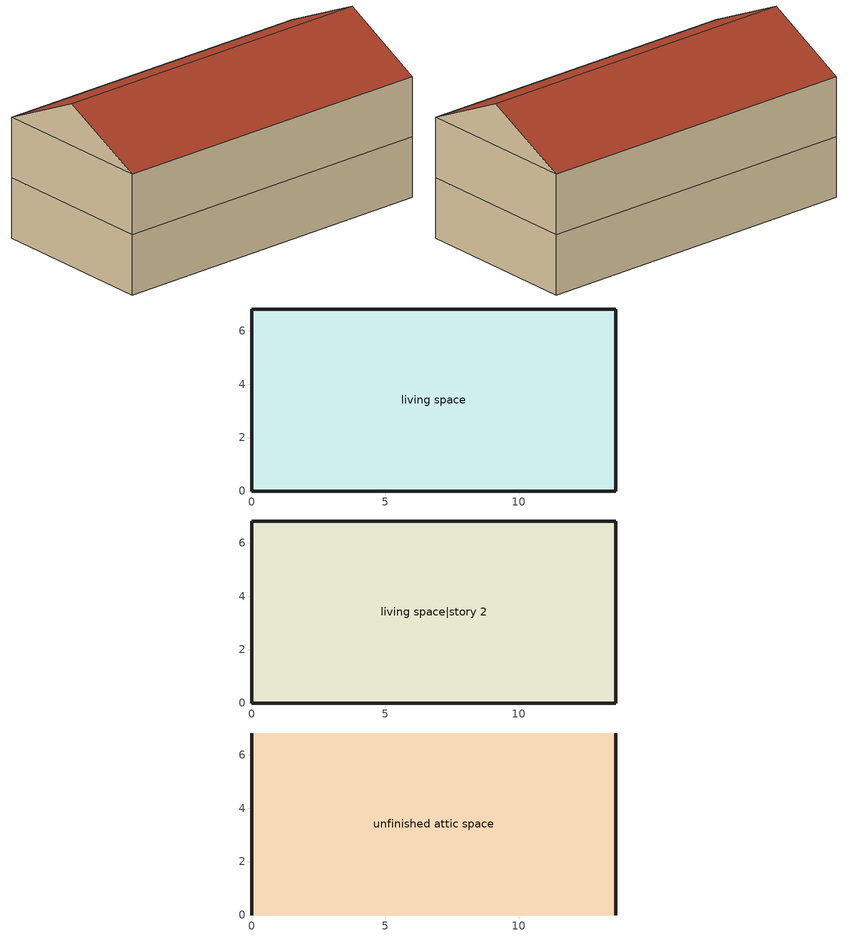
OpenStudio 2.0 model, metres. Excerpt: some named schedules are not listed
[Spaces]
living space
 floor ground: 0,0 0,6.82 13.63,6.82 13.63,0 z0
 wall outside: 0,6.82 0,0 13.63,0 13.63,6.82 0,6.82 z0:2.44
living space|story 2
 floor to living space: 0,0 0,6.82 13.63,6.82 13.63,0 z2.44
 wall outside: 0,6.82 0,0 13.63,0 13.63,6.82 0,6.82 z2.44:4.88
unfinished attic space
 floor to living space|story 2: 0,6.82 13.63,6.82 13.63,0 0,0 z4.88
 wall outside: 0,3.41,6.58 0,6.82,4.88 0,0,4.88; 13.63,3.41,6.58 13.63,0,4.88 13.63,6.82,4.88
 roof outside: 13.63,3.41,6.58 0,3.41,6.58 0,0,4.88 13.63,0,4.88; 0,3.41,6.58 13.63,3.41,6.58 13.63,6.82,4.88 0,6.82,4.88
[Building]
Building: Standards Number of Stories=2; Standards Number of Above Ground Stories=2; Standards Building Type=singlefamilydetached; Standards Number of Living Units=1
[Site]
Denver Intl Ap_CO_USA: Latitude {deg}=39.83; Longitude {deg}=-104.65; Time Zone {hr}=-7; Elevation {m}=1650
[ClimateZones]
Climate Zone Institution Name 2=Building America; Climate Zone Document Year 2=0; Climate Zone Value 2=Cold
[SizingPeriod:DesignDay] Barometric Pressure {Pa}=83011; Sky Clearness=0; Rain Indicator=0; Snow Indicator=0; Day of Month=21; Daylight Saving Time Indicator=0; Humidity Indicating Type=Wetbulb; Dry-Bulb Temperature Range Modifier Type=DefaultMultipliers
Name | Maximum Dry-Bulb Temperature {C} | Daily Dry-Bulb Temperature Range {deltaC} | Humidity Indicating Conditions at Maximum Dry-Bulb | Wind Speed {m/s} | Wind Direction {deg} | Month | Day Type | Solar Model Indicator | ASHRAE Taub | ASHRAE Taud
Denver Intl Ap Ann Htg 99% Condns DB | -14 | 0 | -14 | 3.3 | 160 | 12 | WinterDesignDay | ASHRAEClearSky
Denver Intl Ap Ann Clg 1% Condns DB=>MWB | 33.2 | 15.2 | 15.6 | 4.2 | 80 | 7 | SummerDesignDay | ASHRAETau | 0.424 | 2.012
Denver Intl Ap Ann Clg 1% Condns WB=>MDB | 27 | 15.2 | 17.6 | 4.2 | 80 | 7 | SummerDesignDay | ASHRAETau | 0.424 | 2.012
[Site:WaterMainsTemperature]
Calculation Method=Correlation; Annual Average Outdoor Air Temperature {C}=10.8753; Maximum Difference In Monthly Average Outdoor Air Temperatures {deltaC}=23.1524
[Site:GroundTemperature:BuildingSurface]
6.71221, 4.9416, 4.79814, 5.63626, 9.00496, 12.3608, 15.2732, 17.1228, 17.2883, 15.7979, 12.9685, 9.71588
[Site:GroundTemperature:Deep]
10.8753, 10.8753, 10.8753, 10.8753, 10.8753, 10.8753, 10.8753, 10.8753, 10.8753, 10.8753, 10.8753, 10.8753
[ThermalZone] Use Ideal Air Loads=No
Name | Thermostat
living zone | living zone temperature setpoint
unfinished attic zone
[Sizing:Zone] Zone Cooling Design Supply Air Temperature Input Method=SupplyAirTemperature; Zone Cooling Design Supply Air Temperature {C}=14; Zone Cooling Design Supply Air Temperature Difference {deltaC}=11.11; Zone Heating Design Supply Air Temperature Input Method=SupplyAirTemperature; Zone Heating Design Supply Air Temperature {C}=40; Zone Heating Design Supply Air Temperature Difference {deltaC}=11.11; Zone Cooling Design Supply Air Humidity Ratio {kg-H2O/kg-air}=0.0085; Zone Heating Design Supply Air Humidity Ratio {kg-H2O/kg-air}=0.008; Cooling Design Air Flow Method=DesignDay; Heating Design Air Flow Method=DesignDay; Account for Dedicated Outdoor Air System=No; Dedicated Outdoor Air System Control Strategy=NeutralSupplyAir; Dedicated Outdoor Air Low Setpoint Temperature for Design {C}=autosize; Dedicated Outdoor Air High Setpoint Temperature for Design {C}=autosize
living zone; unfinished attic zone
[Zone equipment]
living zone: residential mshp living zone zone vrf, residential mshp living zone supp heater
[Space] Building Unit=unit 1
Name | Thermal Zone
living space; living space|story 2 | living zone
unfinished attic space | unfinished attic zone
[BuildingUnit]
unit 1: Building Unit Type=Residential; Building Unit Feature Name 1=NumberOfBedrooms; Building Unit Feature Data Type 1=Integer; Building Unit Feature Value 1=3; Building Unit Feature Name 2=NumberOfBathrooms; Building Unit Feature Data Type 2=Double; Building Unit Feature Value 2=2; Building Unit Feature Name 3=SizingInfoHVACCapacityRatioCooling; Building Unit Feature Data Type 3=String; Building Unit Feature Value 3=0.4,0.48888888888888893,0.5777777777777777,0.6666666666666667,0.7555555555555555,0.8444444444444444,0.9333333333333333,1.0222222222222221,1.1111111111111112,1.2; Building Unit Feature Name 4=SizingInfoHVACCoolingCFMs; Building Unit Feature Data Type 4=String; Building Unit Feature Value 4=200.0,225.0,250.0,275.0,300.0,325.0,350.0,375.0,400.0,425.0; Building Unit Feature Name 5=SizingInfoHVACHeatingCapacityOffset; Building Unit Feature Data Type 5=Double; Building Unit Feature Value 5=2300
[Coil:Heating:DX:VariableRefrigerantFlow]
residential mshp living zone heating coil: Availability Schedule=residential heating season; Rated Total Heating Capacity {W}=autosize; Rated Air Flow Rate {m3/s}=autosize; Heating Capacity Ratio Modifier Function of Temperature Curve=ConstantCubic; Heating Capacity Modifier Function of Flow Fraction Curve=ConstantCubic
[Coil:Cooling:DX:VariableRefrigerantFlow]
residential mshp living zone cooling coil: Availability Schedule=residential cooling season; Rated Total Cooling Capacity {W}=autosize; Rated Sensible Heat Ratio=0.676402; Rated Air Flow Rate {m3/s}=autosize; Cooling Capacity Ratio Modifier Function of Temperature Curve=ConstantCubic; Cooling Capacity Modifier Curve Function of Flow Fraction=ConstantCubic
[AirConditioner:VariableRefrigerantFlow]
residential mshp living zone ac vrf: Availability Schedule=Always On Discrete; Rated Total Cooling Capacity {W}=autosize; Rated Cooling COP {W/W}=2.34548; Minimum Outdoor Temperature in Cooling Mode {C}=-6; Maximum Outdoor Temperature in Cooling Mode {C}=60; Cooling Capacity Ratio Modifier Function of Low Temperature Curve=Cool-Cap-fT10; Cooling Capacity Ratio Boundary Curve=Air Conditioner Variable Refrigerant Flow 1 VRFCoolCapFTBoundary; Cooling Capacity Ratio Modifier Function of High Temperature Curve=Air Conditioner Variable Refrigerant Flow 1 VRFCoolCapFTHi; Cooling Energy Input Ratio Modifier Function of Low Temperature Curve=Cool-EIR-fT10; Cooling Energy Input Ratio Boundary Curve=Air Conditioner Variable Refrigerant Flow 1 VRFCoolEIRFTBoundary; Cooling Energy Input Ratio Modifier Function of High Temperature Curve=Air Conditioner Variable Refrigerant Flow 1 VRFCoolEIRFTHi; Cooling Energy Input Ratio Modifier Function of Low Part-Load Ratio Curve=Cool-EIR-fPLR10; Cooling Energy Input Ratio Modifier Function of High Part-Load Ratio Curve=Air Conditioner Variable Refrigerant Flow 1 CoolingEIRHiPLR; Cooling Combination Ratio Correction Factor Curve=Air Conditioner Variable Refrigerant Flow 1 CoolingCombRatio; Cooling Part-Load Fraction Correlation Curve=Cool-PLF-fPLR10; Rated Total Heating Capacity {W}=autosize; Rated Total Heating Capacity Sizing Ratio {W/W}=1; Rated Heating COP {W/W}=2.79255; Minimum Outdoor Temperature in Heating Mode {C}=-34.4444; Maximum Outdoor Temperature in Heating Mode {C}=40; Heating Capacity Ratio Modifier Function of Low Temperature Curve=Heat-Cap-fT10; Heating Capacity Ratio Boundary Curve=Air Conditioner Variable Refrigerant Flow 1 VRFHeatCapFTBoundary; Heating Capacity Ratio Modifier Function of High Temperature Curve=Air Conditioner Variable Refrigerant Flow 1 VRFHeatCapFTHi; Heating Energy Input Ratio Modifier Function of Low Temperature Curve=Heat-EIR-fT10; Heating Energy Input Ratio Boundary Curve=Air Conditioner Variable Refrigerant Flow 1 VRFHeatEIRFTBoundary; Heating Energy Input Ratio Modifier Function of High Temperature Curve=Air Conditioner Variable Refrigerant Flow 1 VRFHeatEIRFTHi; Heating Performance Curve Outdoor Temperature Type=DryBulbTemperature; Heating Energy Input Ratio Modifier Function of Low Part-Load Ratio Curve=Heat-EIR-fPLR10; Heating Energy Input Ratio Modifier Function of High Part-Load Ratio Curve=Air Conditioner Variable Refrigerant Flow 1 HeatingEIRHiPLR; Heating Combination Ratio Correction Factor Curve=Air Conditioner Variable Refrigerant Flow 1 HeatingCombRatio; Heating Part-Load Fraction Correlation Curve=Heat-PLF-fPLR10; Minimum Heat Pump Part-Load Ratio=0.333333; Zone Name for Master Thermostat Location=living zone; Master Thermostat Priority Control Type=LoadPriority; Heat Pump Waste Heat Recovery=No; Equivalent Piping Length used for Piping Correction Factor in Cooling Mode {m}=0; Vertical Height used for Piping Correction Factor {m}=0; Piping Correction Factor for Length in Cooling Mode Curve=Air Conditioner Variable Refrigerant Flow 1 CoolingLengthCorrectionFactor; Piping Correction Factor for Height in Cooling Mode Coefficient=0; Equivalent Piping Length used for Piping Correction Factor in Heating Mode {m}=0; Piping Correction Factor for Height in Heating Mode Coefficient=0; Crankcase Heater Power per Compressor {W}=0; Number of Compressors=1; Ratio of Compressor Size to Total Compressor Capacity=1; Maximum Outdoor Dry-bulb Temperature for Crankcase Heater {C}=7; Defrost Strategy=ReverseCycle; Defrost Control=OnDemand; Defrost Energy Input Ratio Modifier Function of Temperature Curve=DefrostEIR; Defrost Time Period Fraction=0.058333; Resistive Defrost Heater Capacity {W}=1e-007; Maximum Outdoor Dry-bulb Temperature for Defrost Operation {C}=4.44444; Water Condenser Volume Flow Rate {m3/s}=autosize; Evaporative Condenser Effectiveness=0.9; Evaporative Condenser Air Flow Rate {m3/s}=autosize; Evaporative Condenser Pump Rated Power Consumption {W}=autosize; Basin Heater Capacity {W/K}=0; Basin Heater Setpoint Temperature {C}=2; Fuel Type=Electricity; Minimum Outdoor Temperature in Heat Recovery Mode {C}=0; Maximum Outdoor Temperature in Heat Recovery Mode {C}=20; Initial Heat Recovery Cooling Capacity Fraction=0.5; Heat Recovery Cooling Capacity Time Constant {hr}=0.083; Initial Heat Recovery Cooling Energy Fraction=1; Heat Recovery Cooling Energy Time Constant {hr}=0; Initial Heat Recovery Heating Capacity Fraction=0.5; Heat Recovery Heating Capacity Time Constant {hr}=0.083; Initial Heat Recovery Heating Energy Fraction=0.5; Heat Recovery Heating Energy Time Constant {hr}=0
[Fan:OnOff]
residential mshp living zone supply fan: Availability Schedule=Always On Discrete; Fan Efficiency=0.167946; Pressure Rise {Pa}=24.91; Maximum Flow Rate {m3/s}=autosize; Motor Efficiency=1; Motor In Airstream Fraction=1; Fan Power Ratio Function of Speed Ratio Curve=Fan On Off Power Curve; Fan Efficiency Ratio Function of Speed Ratio Curve=Fan On Off Efficiency Curve
[ZoneHVAC:TerminalUnit:VariableRefrigerantFlow]
residential mshp living zone zone vrf: Terminal Unit Availability schedule=Always On Discrete; Supply Air Flow Rate During Cooling Operation {m3/s}=autosize; Supply Air Flow Rate When No Cooling is Needed {m3/s}=autosize; Supply Air Flow Rate During Heating Operation {m3/s}=autosize; Supply Air Flow Rate When No Heating is Needed {m3/s}=autosize; Outdoor Air Flow Rate During Cooling Operation {m3/s}=autosize; Outdoor Air Flow Rate During Heating Operation {m3/s}=autosize; Outdoor Air Flow Rate When No Cooling or Heating is Needed {m3/s}=autosize; Supply Air Fan Operating Mode Schedule=Always Off Discrete; Supply Air Fan=residential mshp living zone supply fan; Cooling Coil=residential mshp living zone cooling coil; Heating Coil=residential mshp living zone heating coil; Zone Terminal Unit On Parasitic Electric Energy Use {W}=0; Zone Terminal Unit Off Parasitic Electric Energy Use {W}=0; Rated Total Heating Capacity Sizing Ratio {W/W}=1
[ZoneHVAC:Baseboard:Convective:Electric]
residential mshp living zone supp heater: Availability Schedule=residential heating season; Nominal Capacity {W}=autosize; Efficiency=1
[ThermostatSetpoint:DualSetpoint]
living zone temperature setpoint: Heating Setpoint Temperature Schedule=residential heating setpoint; Cooling Setpoint Temperature Schedule=residential cooling setpoint
[Curve:Biquadratic]
Name | Coefficient1 Constant | Coefficient2 x | Coefficient3 x**2 | Coefficient4 y | Coefficient5 y**2 | Coefficient6 x*y | Minimum Value of x | Maximum Value of x | Minimum Value of y | Maximum Value of y
Cool-Cap-fT10 | 1.00899 | 0.00651275 | 0 | 0.00391757 | -0.000222647 | 0 | 13.88 | 23.88 | 18.33 | 51.66
Cool-EIR-fT10 | 0.429214 | -0.00360484 | 4.57832e-05 | 0.0264909 | -0.000159212 | -0.000159063 | 13.88 | 23.88 | 18.33 | 51.66
Heat-Cap-fT10 | 1.00293 | -0.0103867 | 0 | 0.0259615 | 0 | 0 | -100 | 100 | -100 | 100
Heat-EIR-fT10 | 0.966475 | 0.00591495 | 0.000191202 | -0.0129657 | 4.22532e-05 | -0.000524003 | -100 | 100 | -100 | 100
DefrostEIR | 0.1528 | 0 | 0 | 0 | 0 | 0 | -100 | 100 | -100 | 100
Air Conditioner Variable Refrigerant Flow 1 VRFCoolCapFTHi | 0.686736 | 0.0207631 | 0.0005447 | -0.0016218 | -4.259e-07 | -0.0003392 | 15 | 24 | 16 | 43
Air Conditioner Variable Refrigerant Flow 1 VRFCoolEIRFTHi | -1.43951 | 0.161985 | -0.00349118 | 0.0269443 | 0.000134616 | -0.000671494 | 15 | 23.9 | 16.8 | 43.3
Air Conditioner Variable Refrigerant Flow 1 VRFHeatCapFTHi | 2.58599 | -0.0953227 | 0.000955329 | 0 | 0 | 0 | 21.1 | 27.2 | -9.44 | 15
Air Conditioner Variable Refrigerant Flow 1 VRFHeatEIRFTHi | 1.38857 | -0.0229771 | 0.000537274 | -0.0273937 | 0.000403043 | -5.9786e-05 | 21.1 | 27.2 | 0 | 1
Air Conditioner Variable Refrigerant Flow 1 CoolingLengthCorrectionFactor | 2.03882 | -0.00242606 | 3.5512e-06 | -1.68581 | 0.668703 | -4.5706e-05 | 7.62 | 182.88 | 0.8 | 1.5
[Curve:Quadratic] Maximum Value of x=1
Name | Coefficient1 Constant | Coefficient2 x | Coefficient3 x**2 | Minimum Value of x | Input Unit Type for X | Output Unit Type | Minimum Curve Output | Maximum Curve Output
Cool-EIR-fPLR10 | 0.100755 | -0.131545 | 1.03092 | 0.407407 | Dimensionless | Dimensionless
Cool-PLF-fPLR10 | 0.75 | 0.25 | 0 | 0 |  |  | 0.7 | 1
Heat-EIR-fPLR10 | -0.169542 | 1.16727 | 0 | 0.333333 | Dimensionless | Dimensionless
Heat-PLF-fPLR10 | 0.6 | 0.4 | 0 | 0 |  |  | 0.7 | 1
[Curve:Cubic]
Name | Coefficient1 Constant | Coefficient2 x | Coefficient3 x**2 | Coefficient4 x**3 | Minimum Value of x | Maximum Value of x
ConstantCubic | 1 | 0 | 0 | 0 | -100 | 100
Air Conditioner Variable Refrigerant Flow 1 VRFCoolCapFTBoundary | 25.73 | -0.0315004 | -0.014166 | 0 | 11 | 30
Air Conditioner Variable Refrigerant Flow 1 VRFCoolEIRFTBoundary | 25.7347 | -0.0315004 | -0.014166 | 0 | 15 | 24
Air Conditioner Variable Refrigerant Flow 1 CoolingEIRHiPLR; Air Conditioner Variable Refrigerant Flow 1 HeatingEIRHiPLR | 1 | 0 | 0 | 0 | 1 | 1.5
Air Conditioner Variable Refrigerant Flow 1 CoolingCombRatio | 0.576593 | 0.634941 | -0.307609 | 0.0960753 | 1 | 1.5
Air Conditioner Variable Refrigerant Flow 1 VRFHeatCapFTBoundary; Air Conditioner Variable Refrigerant Flow 1 VRFHeatEIRFTBoundary | 58.577 | -3.0255 | 0.0193 | 0 | 15 | 23.9
Air Conditioner Variable Refrigerant Flow 1 HeatingCombRatio | 0.76672 | 0.26173 | -0.015911 | -0.0125388 | 1 | 1.5
Fan On Off Efficiency Curve | 1 | 0 | 0 | 0 | 0 | 1
[Schedule:Constant]
Name | Value
Always On Discrete | 1
Always Off Discrete | 0
[Curve:Exponent]
Fan On Off Power Curve: Coefficient1 Constant=1; Coefficient2 Constant=0; Coefficient3 Constant=0; Minimum Value of x=0; Maximum Value of x=1
[Schedule:Ruleset]
Name | Default Day Schedule | Summer Design Day Schedule | Winter Design Day Schedule
residential heating season | Schedule Day 1 | residential heating season summer 1 | residential heating season winter 1
residential cooling season | Schedule Day 4 | residential cooling season summer 1 | residential cooling season winter 1
residential heating setpoint | Schedule Day 2 | residential heating setpoint summer 1 | residential heating setpoint winter 1
residential cooling setpoint | Schedule Day 3 | residential cooling setpoint summer 1 | residential cooling setpoint winter 1
[Schedule:Day]
Schedule Day 1; Schedule Day 4; Schedule Day 2; Schedule Day 3: 24, 0, 0
residential heating season allday1; residential heating season allday2; residential heating season allday3; residential heating season allday4; residential heating season allday5; residential heating season allday6; residential heating season allday10; residential heating season allday11; residential heating season allday12; residential heating season summer 1; residential heating season winter 1; residential cooling season summer 1: 1, 0, 1, 2, 0, 1, 3, 0, 1, 4, 0, 1, 5, 0, 1, 6, 0, 1, 7, 0, 1, 8, 0, 1, 9, 0, 1, 10, 0, 1, 11, 0, 1, 12, 0, 1, 13, 0, 1, 14, 0, 1, 15, 0, 1, 16, 0, 1, 17, 0, 1, 18, 0, 1, 19, 0, 1, 20, 0, 1, 21, 0, 1, 22, 0, 1, 23, 0, 1, 24, 0, 1
residential heating season allday7; residential heating season allday8; residential heating season allday9; residential cooling season allday1; residential cooling season winter 1: 1, 0, 0, 2, 0, 0, 3, 0, 0, 4, 0, 0, 5, 0, 0, 6, 0, 0, 7, 0, 0, 8, 0, 0, 9, 0, 0, 10, 0, 0, 11, 0, 0, 12, 0, 0, 13, 0, 0, 14, 0, 0, 15, 0, 0, 16, 0, 0, 17, 0, 0, 18, 0, 0, 19, 0, 0, 20, 0, 0, 21, 0, 0, 22, 0, 0, 23, 0, 0, 24, 0, 0
residential heating setpoint allday1; residential heating setpoint allday2; residential heating setpoint allday3; residential heating setpoint allday4; residential heating setpoint allday5; residential heating setpoint allday6; residential heating setpoint allday10; residential heating setpoint allday11; residential heating setpoint allday12; residential heating setpoint summer 1; residential heating setpoint winter 1: 1, 0, 21.6667, 2, 0, 21.6667, 3, 0, 21.6667, 4, 0, 21.6667, 5, 0, 21.6667, 6, 0, 21.6667, 7, 0, 21.6667, 8, 0, 21.6667, 9, 0, 21.6667, 10, 0, 21.6667, 11, 0, 21.6667, 12, 0, 21.6667, 13, 0, 21.6667, 14, 0, 21.6667, 15, 0, 21.6667, 16, 0, 21.6667, 17, 0, 21.6667, 18, 0, 21.6667, 19, 0, 21.6667, 20, 0, 21.6667, 21, 0, 21.6667, 22, 0, 21.6667, 23, 0, 21.6667, 24, 0, 21.6667
residential heating setpoint allday7; residential heating setpoint allday8; residential heating setpoint allday9: 1, 0, -10000, 2, 0, -10000, 3, 0, -10000, 4, 0, -10000, 5, 0, -10000, 6, 0, -10000, 7, 0, -10000, 8, 0, -10000, 9, 0, -10000, 10, 0, -10000, 11, 0, -10000, 12, 0, -10000, 13, 0, -10000, 14, 0, -10000, 15, 0, -10000, 16, 0, -10000, 17, 0, -10000, 18, 0, -10000, 19, 0, -10000, 20, 0, -10000, 21, 0, -10000, 22, 0, -10000, 23, 0, -10000, 24, 0, -10000
residential cooling setpoint allday1; residential cooling setpoint allday2; residential cooling setpoint allday3; residential cooling setpoint allday4; residential cooling setpoint allday11; residential cooling setpoint allday12; residential cooling setpoint winter 1: 1, 0, 10000, 2, 0, 10000, 3, 0, 10000, 4, 0, 10000, 5, 0, 10000, 6, 0, 10000, 7, 0, 10000, 8, 0, 10000, 9, 0, 10000, 10, 0, 10000, 11, 0, 10000, 12, 0, 10000, 13, 0, 10000, 14, 0, 10000, 15, 0, 10000, 16, 0, 10000, 17, 0, 10000, 18, 0, 10000, 19, 0, 10000, 20, 0, 10000, 21, 0, 10000, 22, 0, 10000, 23, 0, 10000, 24, 0, 10000
residential cooling setpoint allday5; residential cooling setpoint allday6; residential cooling setpoint allday7; residential cooling setpoint allday8; residential cooling setpoint allday9; residential cooling setpoint allday10; residential cooling setpoint summer 1: 1, 0, 24.4444, 2, 0, 24.4444, 3, 0, 24.4444, 4, 0, 24.4444, 5, 0, 24.4444, 6, 0, 24.4444, 7, 0, 24.4444, 8, 0, 24.4444, 9, 0, 24.4444, 10, 0, 24.4444, 11, 0, 24.4444, 12, 0, 24.4444, 13, 0, 24.4444, 14, 0, 24.4444, 15, 0, 24.4444, 16, 0, 24.4444, 17, 0, 24.4444, 18, 0, 24.4444, 19, 0, 24.4444, 20, 0, 24.4444, 21, 0, 24.4444, 22, 0, 24.4444, 23, 0, 24.4444, 24, 0, 24.4444
[Schedule:Rule] Apply Sunday=Yes; Apply Monday=Yes; Apply Tuesday=Yes; Apply Wednesday=Yes; Apply Thursday=Yes; Apply Friday=Yes; Apply Saturday=Yes; Date Specification Type=DateRange; Start Day=1
Name | Schedule Ruleset | Rule Order | Day Schedule | Start Month | End Month | End Day
residential heating season allday ruleset1 | residential heating season | 11 | residential heating season allday1 | 1 | 1 | 31
residential heating season allday ruleset2 | residential heating season | 10 | residential heating season allday2 | 2 | 2 | 28
residential heating season allday ruleset3 | residential heating season | 9 | residential heating season allday3 | 3 | 3 | 31
residential heating season allday ruleset4 | residential heating season | 8 | residential heating season allday4 | 4 | 4 | 30
residential heating season allday ruleset5 | residential heating season | 7 | residential heating season allday5 | 5 | 5 | 31
residential heating season allday ruleset6 | residential heating season | 6 | residential heating season allday6 | 6 | 6 | 30
residential heating season allday ruleset7 | residential heating season | 5 | residential heating season allday7 | 7 | 7 | 31
residential heating season allday ruleset8 | residential heating season | 4 | residential heating season allday8 | 8 | 8 | 31
residential heating season allday ruleset9 | residential heating season | 3 | residential heating season allday9 | 9 | 9 | 30
residential heating season allday ruleset10 | residential heating season | 2 | residential heating season allday10 | 10 | 10 | 31
residential heating season allday ruleset11 | residential heating season | 1 | residential heating season allday11 | 11 | 11 | 30
residential heating season allday ruleset12 | residential heating season | 0 | residential heating season allday12 | 12 | 12 | 31
residential cooling season allday ruleset1 | residential cooling season | 11 | residential cooling season allday1 | 1 | 1 | 31
residential cooling season allday ruleset2 | residential cooling season | 10 | residential cooling season allday2 | 2 | 2 | 28
residential cooling season allday ruleset3 | residential cooling season | 9 | residential cooling season allday3 | 3 | 3 | 31
residential cooling season allday ruleset4 | residential cooling season | 8 | residential cooling season allday4 | 4 | 4 | 30
residential cooling season allday ruleset5 | residential cooling season | 7 | residential cooling season allday5 | 5 | 5 | 31
residential cooling season allday ruleset6 | residential cooling season | 6 | residential cooling season allday6 | 6 | 6 | 30
residential cooling season allday ruleset7 | residential cooling season | 5 | residential cooling season allday7 | 7 | 7 | 31
residential cooling season allday ruleset8 | residential cooling season | 4 | residential cooling season allday8 | 8 | 8 | 31
residential cooling season allday ruleset9 | residential cooling season | 3 | residential cooling season allday9 | 9 | 9 | 30
residential cooling season allday ruleset10 | residential cooling season | 2 | residential cooling season allday10 | 10 | 10 | 31
residential cooling season allday ruleset11 | residential cooling season | 1 | residential cooling season allday11 | 11 | 11 | 30
residential cooling season allday ruleset12 | residential cooling season | 0 | residential cooling season allday12 | 12 | 12 | 31
residential heating setpoint allday ruleset1 | residential heating setpoint | 11 | residential heating setpoint allday1 | 1 | 1 | 31
residential heating setpoint allday ruleset2 | residential heating setpoint | 10 | residential heating setpoint allday2 | 2 | 2 | 28
residential heating setpoint allday ruleset3 | residential heating setpoint | 9 | residential heating setpoint allday3 | 3 | 3 | 31
residential heating setpoint allday ruleset4 | residential heating setpoint | 8 | residential heating setpoint allday4 | 4 | 4 | 30
residential heating setpoint allday ruleset5 | residential heating setpoint | 7 | residential heating setpoint allday5 | 5 | 5 | 31
residential heating setpoint allday ruleset6 | residential heating setpoint | 6 | residential heating setpoint allday6 | 6 | 6 | 30
residential heating setpoint allday ruleset7 | residential heating setpoint | 5 | residential heating setpoint allday7 | 7 | 7 | 31
residential heating setpoint allday ruleset8 | residential heating setpoint | 4 | residential heating setpoint allday8 | 8 | 8 | 31
residential heating setpoint allday ruleset9 | residential heating setpoint | 3 | residential heating setpoint allday9 | 9 | 9 | 30
residential heating setpoint allday ruleset10 | residential heating setpoint | 2 | residential heating setpoint allday10 | 10 | 10 | 31
residential heating setpoint allday ruleset11 | residential heating setpoint | 1 | residential heating setpoint allday11 | 11 | 11 | 30
residential heating setpoint allday ruleset12 | residential heating setpoint | 0 | residential heating setpoint allday12 | 12 | 12 | 31
residential cooling setpoint allday ruleset1 | residential cooling setpoint | 11 | residential cooling setpoint allday1 | 1 | 1 | 31
residential cooling setpoint allday ruleset2 | residential cooling setpoint | 10 | residential cooling setpoint allday2 | 2 | 2 | 28
residential cooling setpoint allday ruleset3 | residential cooling setpoint | 9 | residential cooling setpoint allday3 | 3 | 3 | 31
residential cooling setpoint allday ruleset4 | residential cooling setpoint | 8 | residential cooling setpoint allday4 | 4 | 4 | 30
residential cooling setpoint allday ruleset5 | residential cooling setpoint | 7 | residential cooling setpoint allday5 | 5 | 5 | 31
residential cooling setpoint allday ruleset6 | residential cooling setpoint | 6 | residential cooling setpoint allday6 | 6 | 6 | 30
residential cooling setpoint allday ruleset7 | residential cooling setpoint | 5 | residential cooling setpoint allday7 | 7 | 7 | 31
residential cooling setpoint allday ruleset8 | residential cooling setpoint | 4 | residential cooling setpoint allday8 | 8 | 8 | 31
residential cooling setpoint allday ruleset9 | residential cooling setpoint | 3 | residential cooling setpoint allday9 | 9 | 9 | 30
residential cooling setpoint allday ruleset10 | residential cooling setpoint | 2 | residential cooling setpoint allday10 | 10 | 10 | 31
residential cooling setpoint allday ruleset11 | residential cooling setpoint | 1 | residential cooling setpoint allday11 | 11 | 11 | 30
residential cooling setpoint allday ruleset12 | residential cooling setpoint | 0 | residential cooling setpoint allday12 | 12 | 12 | 31
